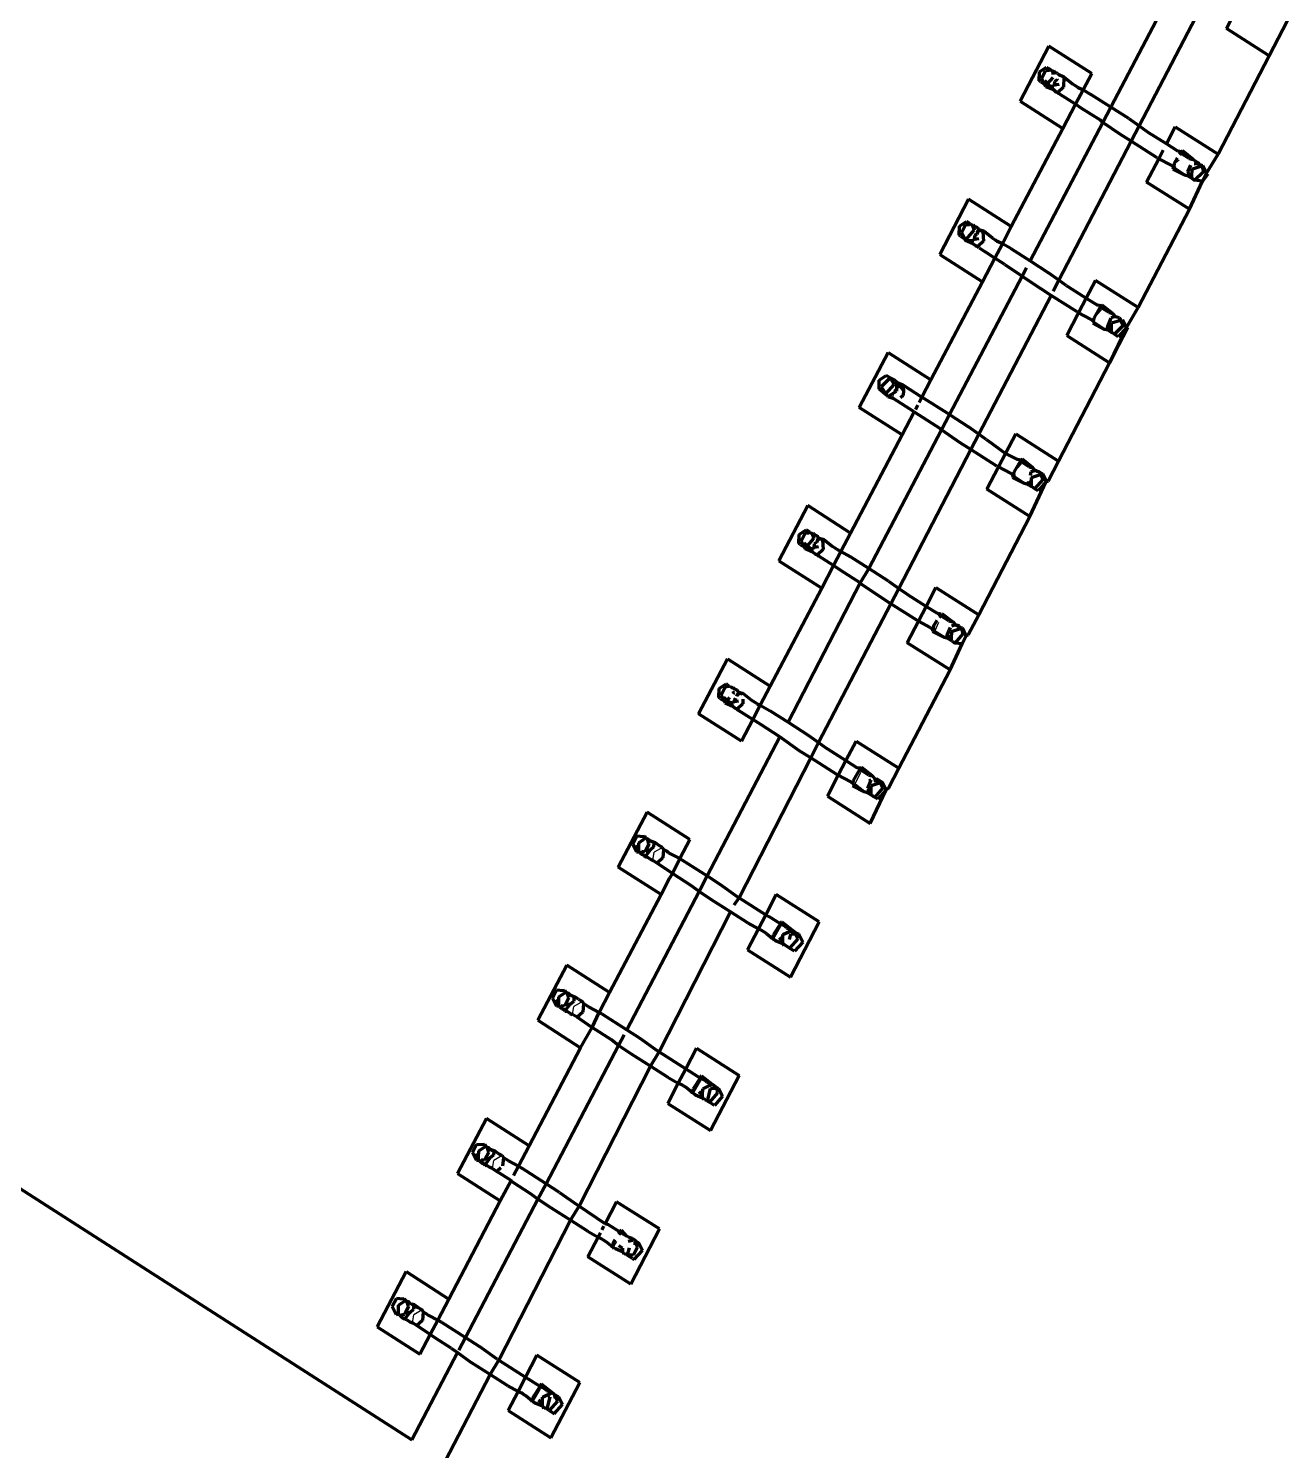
# Model space of a CAD drawing. Header units: millimetres. Extents: x 4307 to 31003, y 2809 to 20009.
# Drawn here: x 16681.86 to 16719.33, y 13578.3 to 13620.63 of the extents above; entities that cross this region are included whole.
import ezdxf

# ---------------------------------------------------------------- set-up
doc = ezdxf.new("R2010")
doc.units = ezdxf.units.MM
doc.layers.add('ProfileEdges', color=7, linetype='Continuous')

msp = doc.modelspace()

# ---------------------------------------------------------------- linework, layer by layer
for p, q in [((16712.364, 13618.814), (16712.368, 13618.84)), ((16712.368, 13618.84), (16712.372, 13618.911)), ((16712.516, 13619.122), (16712.473, 13619.104)), ((16715.955, 13616.602), (16716.106, 13616.724)), ((16716.172, 13616.855), (16716.123, 13616.892)), ((16715.959, 13616.47), (16715.92, 13616.446)), ((16710.242, 13614.596), (16710.111, 13614.559)), ((16710.27, 13614.611), (16710.242, 13614.596)), ((16709.98, 13614.225), (16709.988, 13614.321)), ((16713.571, 13612.013), (16713.782, 13612.24)), ((16713.761, 13612.342), (16713.8, 13612.317)), ((16713.8, 13612.317), (16713.782, 13612.24)), ((16707.694, 13609.912), (16707.633, 13609.878)), ((16707.823, 13609.952), (16707.694, 13609.912)), ((16707.885, 13610.022), (16707.823, 13609.952)), ((16707.588, 13609.624), (16707.617, 13609.786)), ((16707.617, 13609.786), (16707.633, 13609.878)), ((16711.186, 13607.424), (16711.397, 13607.651)), ((16711.377, 13607.753), (16711.416, 13607.728)), ((16711.416, 13607.728), (16711.397, 13607.651)), ((16711.152, 13607.267), (16711.191, 13607.292)), ((16705.474, 13605.417), (16705.343, 13605.38)), ((16705.501, 13605.433), (16705.474, 13605.417)), ((16705.211, 13605.047), (16705.215, 13605.072)), ((16705.215, 13605.072), (16705.219, 13605.143)), ((16708.97, 13603.125), (16709.019, 13603.087)), ((16708.767, 13602.678), (16708.807, 13602.703)), ((16708.807, 13602.703), (16708.843, 13602.712)), ((16708.843, 13602.712), (16708.953, 13602.957)), ((16702.853, 13600.588), (16702.865, 13600.699)), ((16703.117, 13600.844), (16702.979, 13600.765)), ((16702.827, 13600.458), (16702.831, 13600.483)), ((16702.831, 13600.483), (16702.835, 13600.554)), ((16706.459, 13598.123), (16706.629, 13598.473)), ((16706.608, 13598.574), (16706.647, 13598.55)), ((16706.647, 13598.55), (16706.629, 13598.473)), ((16700.442, 13595.868), (16700.48, 13596.11)), ((16700.732, 13596.255), (16700.48, 13596.11)), ((16704.038, 13593.524), (16704.245, 13593.884)), ((16704.241, 13593.975), (16704.245, 13593.884)), ((16698.058, 13591.279), (16698.096, 13591.521)), ((16698.348, 13591.665), (16698.096, 13591.521)), ((16701.654, 13588.935), (16701.86, 13589.295)), ((16701.857, 13589.386), (16701.86, 13589.295)), ((16695.964, 13587.076), (16695.712, 13586.932)), ((16695.674, 13586.69), (16695.712, 13586.932)), ((16699.269, 13584.346), (16699.37, 13584.521)), ((16699.473, 13584.797), (16699.476, 13584.705)), ((16693.58, 13582.487), (16693.328, 13582.342)), ((16693.29, 13582.101), (16693.328, 13582.342)), ((16696.885, 13579.757), (16697.092, 13580.116)), ((16697.092, 13580.116), (16697.088, 13580.208))]:
    msp.add_line(p, q)
at = {"layer": 'ProfileEdges', "lineweight": 211}
for p, q in [((16716.233, 13622.415), (16714.072, 13618.293)), ((16714.917, 13617.732), (16717.064, 13621.865)), ((16717.884, 13621.346), (16717.514, 13620.632)), ((16627.874, 13620.57), (16693.268, 13578.614)), ((16718.789, 13619.822), (16717.514, 13620.632)), ((16718.789, 13619.822), (16719.334, 13620.871)), ((16712.233, 13620.111), (16711.373, 13618.47)), ((16713.505, 13619.295), (16712.233, 13620.111)), ((16717.268, 13616.895), (16718.789, 13619.822)), ((16711.947, 13619.071), (16711.953, 13619.339)), ((16711.953, 13619.339), (16712.161, 13619.479)), ((16712.012, 13619.141), (16712.135, 13619.377)), ((16712.249, 13619.379), (16712.135, 13619.377)), ((16712.161, 13619.479), (16712.203, 13619.456)), ((16712.275, 13619.408), (16712.203, 13619.456)), ((16712.275, 13619.408), (16712.249, 13619.379)), ((16712.275, 13619.408), (16712.338, 13619.361)), ((16712.376, 13619.381), (16712.338, 13619.361)), ((16712.404, 13619.327), (16712.338, 13619.361)), ((16712.338, 13619.361), (16712.35, 13619.266)), ((16712.404, 13619.327), (16712.376, 13619.381)), ((16712.404, 13619.327), (16712.456, 13619.309)), ((16712.478, 13619.289), (16712.456, 13619.309)), ((16712.478, 13619.289), (16712.525, 13619.265)), ((16712.525, 13619.265), (16712.654, 13619.201)), ((16712.677, 13619.186), (16712.654, 13619.201)), ((16713.247, 13618.803), (16713.505, 13619.295)), ((16711.987, 13619.041), (16711.947, 13619.071)), ((16711.987, 13619.041), (16712.096, 13618.975)), ((16712.012, 13619.141), (16712.096, 13618.975)), ((16712.096, 13618.975), (16712.13, 13618.908)), ((16712.096, 13618.975), (16712.15, 13618.94)), ((16712.097, 13619.085), (16712.193, 13618.988)), ((16712.13, 13618.908), (16712.254, 13618.926)), ((16712.13, 13618.908), (16712.364, 13618.814)), ((16712.15, 13618.94), (16712.193, 13618.988)), ((16712.193, 13618.988), (16712.36, 13619.177)), ((16712.193, 13618.988), (16712.254, 13618.926)), ((16712.254, 13618.926), (16712.364, 13618.814)), ((16712.254, 13618.926), (16712.372, 13618.911)), ((16712.364, 13618.814), (16712.433, 13618.759)), ((16712.39, 13618.945), (16712.372, 13618.911)), ((16712.402, 13619.056), (16712.39, 13618.945)), ((16712.533, 13618.965), (16712.39, 13618.945)), ((16712.473, 13619.104), (16712.402, 13619.056)), ((16712.665, 13618.887), (16712.496, 13618.73)), ((16712.677, 13619.186), (16712.665, 13618.887)), ((16712.933, 13618.979), (16712.677, 13619.186)), ((16713.025, 13618.927), (16712.933, 13618.979)), ((16713.082, 13618.885), (16713.025, 13618.927)), ((16713.025, 13618.379), (16713.247, 13618.803)), ((16713.082, 13618.885), (16713.247, 13618.803)), ((16713.247, 13618.803), (16713.479, 13618.672)), ((16711.373, 13618.47), (16712.645, 13617.654)), ((16712.433, 13618.759), (16712.496, 13618.73)), ((16712.537, 13618.687), (16712.496, 13618.73)), ((16713.025, 13618.379), (16712.537, 13618.687)), ((16712.645, 13617.654), (16713.025, 13618.379)), ((16713.195, 13618.265), (16713.025, 13618.379)), ((16714.072, 13618.293), (16713.479, 13618.672)), ((16713.765, 13617.901), (16713.195, 13618.265)), ((16714.072, 13618.293), (16713.833, 13617.837)), ((16714.608, 13617.951), (16714.072, 13618.293)), ((16714.608, 13617.951), (16714.917, 13617.732)), ((16711.113, 13614.734), (16712.645, 13617.654)), ((16713.833, 13617.837), (16711.672, 13613.714)), ((16713.833, 13617.837), (16713.765, 13617.901)), ((16714.361, 13617.478), (16713.833, 13617.837)), ((16714.68, 13617.275), (16714.917, 13617.732)), ((16714.917, 13617.732), (16715.133, 13617.575)), ((16715.184, 13617.541), (16715.133, 13617.575)), ((16715.728, 13617.195), (16715.184, 13617.541)), ((16715.993, 13617.705), (16715.728, 13617.195)), ((16715.993, 13617.705), (16717.268, 13616.895)), ((16712.532, 13613.142), (16714.68, 13617.275)), ((16714.68, 13617.275), (16714.361, 13617.478)), ((16715.453, 13616.783), (16714.68, 13617.275)), ((16716.066, 13616.981), (16715.728, 13617.195)), ((16715.5, 13616.756), (16715.139, 13616.061)), ((16715.453, 13616.783), (16715.5, 13616.756)), ((16715.631, 13617.009), (16715.5, 13616.756)), ((16715.5, 13616.756), (16715.852, 13616.571)), ((16715.955, 13616.602), (16716.059, 13616.782)), ((16716.164, 13616.964), (16716.066, 13616.981)), ((16716.123, 13616.892), (16716.164, 13616.964)), ((16716.203, 13616.987), (16716.164, 13616.964)), ((16716.184, 13616.906), (16716.164, 13616.964)), ((16716.408, 13616.764), (16716.184, 13616.906)), ((16716.521, 13616.737), (16716.203, 13616.987)), ((16716.408, 13616.764), (16716.521, 13616.737)), ((16716.635, 13616.653), (16716.521, 13616.737)), ((16716.924, 13616.322), (16717.268, 13616.895)), ((16715.935, 13616.514), (16715.852, 13616.571)), ((16715.935, 13616.514), (16715.92, 13616.446)), ((16715.92, 13616.446), (16716.274, 13616.264)), ((16715.955, 13616.602), (16715.935, 13616.514)), ((16715.959, 13616.47), (16715.935, 13616.514)), ((16715.996, 13616.48), (16715.935, 13616.514)), ((16716.274, 13616.264), (16715.959, 13616.47)), ((16716.376, 13616.238), (16716.274, 13616.264)), ((16716.367, 13616.364), (16716.456, 13616.562)), ((16716.395, 13616.316), (16716.367, 13616.364)), ((16716.376, 13616.238), (16716.395, 13616.316)), ((16716.478, 13616.176), (16716.376, 13616.238)), ((16716.479, 13616.23), (16716.395, 13616.316)), ((16716.482, 13616.447), (16716.479, 13616.23)), ((16716.482, 13616.447), (16716.751, 13616.533)), ((16716.681, 13616.604), (16716.559, 13616.591)), ((16716.569, 13616.121), (16716.828, 13616.38)), ((16716.635, 13616.653), (16716.603, 13616.646)), ((16716.635, 13616.653), (16716.71, 13616.613)), ((16716.71, 13616.613), (16716.681, 13616.604)), ((16716.738, 13616.558), (16716.681, 13616.604)), ((16716.71, 13616.613), (16716.738, 13616.558)), ((16716.738, 13616.558), (16716.81, 13616.552)), ((16716.751, 13616.533), (16716.738, 13616.558)), ((16716.738, 13616.558), (16716.782, 13616.53)), ((16716.81, 13616.552), (16716.751, 13616.533)), ((16716.751, 13616.533), (16716.782, 13616.53)), ((16716.782, 13616.53), (16716.81, 13616.552)), ((16716.782, 13616.53), (16716.828, 13616.38)), ((16716.924, 13616.322), (16716.801, 13616.086)), ((16716.959, 13616.3), (16716.801, 13616.086)), ((16716.924, 13616.322), (16716.81, 13616.552)), ((16716.414, 13615.251), (16715.139, 13616.061)), ((16716.414, 13615.251), (16716.801, 13616.086)), ((16716.479, 13616.23), (16716.478, 13616.176)), ((16716.532, 13616.139), (16716.478, 13616.176)), ((16716.506, 13616.163), (16716.569, 13616.121)), ((16716.532, 13616.139), (16716.569, 13616.121)), ((16716.801, 13616.086), (16716.569, 13616.121)), ((16709.842, 13615.55), (16708.981, 13613.909)), ((16711.113, 13614.734), (16709.842, 13615.55)), ((16714.893, 13612.324), (16716.414, 13615.251)), ((16709.563, 13614.481), (16709.569, 13614.75)), ((16709.569, 13614.75), (16709.776, 13614.89)), ((16709.628, 13614.552), (16709.751, 13614.788)), ((16709.628, 13614.552), (16709.712, 13614.385)), ((16709.865, 13614.79), (16709.751, 13614.788)), ((16709.766, 13614.35), (16710.01, 13614.626)), ((16709.819, 13614.867), (16709.776, 13614.89)), ((16709.891, 13614.819), (16709.819, 13614.867)), ((16709.891, 13614.819), (16709.865, 13614.79)), ((16709.891, 13614.819), (16709.954, 13614.772)), ((16709.992, 13614.792), (16709.954, 13614.772)), ((16709.954, 13614.772), (16710.01, 13614.626)), ((16710.025, 13614.727), (16709.954, 13614.772)), ((16710.025, 13614.727), (16709.992, 13614.792)), ((16710.071, 13614.72), (16710.025, 13614.727)), ((16710.112, 13614.698), (16710.071, 13614.72)), ((16710.111, 13614.559), (16710.083, 13614.504)), ((16710.111, 13614.559), (16710.149, 13614.65)), ((16710.149, 13614.65), (16710.112, 13614.698)), ((16710.149, 13614.65), (16710.27, 13614.611)), ((16710.149, 13614.65), (16710.242, 13614.596)), ((16710.242, 13614.596), (16710.263, 13614.58)), ((16710.27, 13614.611), (16710.263, 13614.58)), ((16710.263, 13614.58), (16710.281, 13614.297)), ((16710.292, 13614.597), (16710.27, 13614.611)), ((16710.549, 13614.39), (16710.292, 13614.597)), ((16711.113, 13614.734), (16710.846, 13614.223)), ((16709.603, 13614.451), (16709.563, 13614.481)), ((16709.603, 13614.451), (16709.712, 13614.385)), ((16709.712, 13614.385), (16709.745, 13614.319)), ((16709.712, 13614.385), (16709.766, 13614.35)), ((16709.745, 13614.319), (16709.988, 13614.321)), ((16709.98, 13614.225), (16709.745, 13614.319)), ((16709.98, 13614.225), (16710.049, 13614.17)), ((16710.005, 13614.355), (16709.988, 13614.321)), ((16710.018, 13614.467), (16710.005, 13614.355)), ((16710.149, 13614.375), (16710.005, 13614.355)), ((16710.083, 13614.504), (16710.018, 13614.467)), ((16710.049, 13614.17), (16710.112, 13614.141)), ((16710.281, 13614.297), (16710.112, 13614.141)), ((16710.152, 13614.098), (16710.112, 13614.141)), ((16710.549, 13614.39), (16710.641, 13614.338)), ((16710.846, 13614.223), (16710.622, 13613.797)), ((16710.641, 13614.338), (16710.698, 13614.296)), ((16710.846, 13614.223), (16710.698, 13614.296)), ((16711.094, 13614.083), (16710.846, 13614.223)), ((16708.981, 13613.909), (16710.253, 13613.093)), ((16710.152, 13614.098), (16710.335, 13613.98)), ((16710.253, 13613.093), (16710.622, 13613.797)), ((16710.622, 13613.797), (16710.335, 13613.98)), ((16710.918, 13613.608), (16710.622, 13613.797)), ((16711.094, 13614.083), (16711.672, 13613.714)), ((16711.672, 13613.714), (16712.224, 13613.362)), ((16710.918, 13613.608), (16711.433, 13613.258)), ((16711.433, 13613.258), (16711.565, 13613.511)), ((16712.532, 13613.142), (16712.224, 13613.362)), ((16710.253, 13613.093), (16708.722, 13610.173)), ((16711.433, 13613.258), (16709.271, 13609.136)), ((16711.433, 13613.258), (16711.977, 13612.889)), ((16712.295, 13612.686), (16711.977, 13612.889)), ((16712.358, 13612.808), (16712.532, 13613.142)), ((16712.749, 13612.986), (16712.532, 13613.142)), ((16712.749, 13612.986), (16712.8, 13612.952)), ((16712.8, 13612.952), (16713.344, 13612.607)), ((16713.618, 13613.134), (16713.344, 13612.607)), ((16714.893, 13612.324), (16713.618, 13613.134)), ((16710.148, 13608.553), (16712.295, 13612.686)), ((16713.069, 13612.194), (16712.295, 13612.686)), ((16713.344, 13612.607), (16713.116, 13612.167)), ((16713.344, 13612.607), (16713.682, 13612.392)), ((16713.116, 13612.167), (16712.764, 13611.49)), ((16713.069, 13612.194), (16713.116, 13612.167)), ((16713.116, 13612.167), (16713.468, 13611.982)), ((16713.571, 13612.013), (16713.551, 13611.924)), ((16713.761, 13612.342), (16713.571, 13612.013)), ((16713.78, 13612.375), (16713.682, 13612.392)), ((16713.78, 13612.375), (16713.761, 13612.342)), ((16713.819, 13612.398), (16713.78, 13612.375)), ((16713.8, 13612.317), (16713.78, 13612.375)), ((16714.024, 13612.175), (16713.8, 13612.317)), ((16714.137, 13612.148), (16713.819, 13612.398)), ((16713.983, 13611.774), (16714.084, 13612.022)), ((16714.024, 13612.175), (16714.137, 13612.148)), ((16714.218, 13612.056), (16714.084, 13612.022)), ((16714.218, 13612.056), (16714.137, 13612.148)), ((16714.218, 13612.056), (16714.257, 13612.053)), ((16714.257, 13612.053), (16714.326, 13612.024)), ((16714.326, 13612.024), (16714.366, 13611.944)), ((16714.539, 13611.732), (16714.893, 13612.324)), ((16713.551, 13611.924), (16713.468, 13611.982)), ((16713.536, 13611.856), (16713.575, 13611.881)), ((16713.536, 13611.856), (16713.89, 13611.675)), ((16713.575, 13611.881), (16713.551, 13611.924)), ((16713.575, 13611.881), (16713.612, 13611.891)), ((16713.575, 13611.881), (16713.89, 13611.675)), ((16713.991, 13611.649), (16713.89, 13611.675)), ((16713.952, 13611.716), (16713.983, 13611.774)), ((16713.952, 13611.716), (16713.991, 13611.649)), ((16713.983, 13611.774), (16714.095, 13611.662)), ((16714.093, 13611.587), (16713.991, 13611.649)), ((16714.539, 13611.732), (16714.039, 13610.679)), ((16714.039, 13610.679), (16714.584, 13611.728)), ((16714.093, 13611.587), (16714.095, 13611.662)), ((16714.122, 13611.574), (16714.093, 13611.587)), ((16714.095, 13611.662), (16714.098, 13611.857)), ((16714.366, 13611.944), (16714.098, 13611.857)), ((16714.185, 13611.532), (16714.122, 13611.574)), ((16714.444, 13611.791), (16714.185, 13611.532)), ((16714.539, 13611.732), (16714.298, 13611.458)), ((16714.366, 13611.944), (16714.426, 13611.963)), ((16714.366, 13611.944), (16714.444, 13611.791)), ((16714.426, 13611.963), (16714.539, 13611.732)), ((16712.764, 13611.49), (16714.039, 13610.679)), ((16714.298, 13611.458), (16714.185, 13611.532)), ((16707.45, 13610.989), (16706.59, 13609.348)), ((16707.45, 13610.989), (16708.722, 13610.173)), ((16712.518, 13607.752), (16714.039, 13610.679)), ((16707.179, 13609.892), (16707.184, 13610.161)), ((16707.218, 13609.862), (16707.179, 13609.892)), ((16707.184, 13610.161), (16707.392, 13610.301)), ((16707.506, 13610.23), (16707.243, 13609.963)), ((16707.243, 13609.963), (16707.382, 13609.761)), ((16707.382, 13609.761), (16707.626, 13610.037)), ((16707.435, 13610.277), (16707.392, 13610.301)), ((16707.506, 13610.23), (16707.435, 13610.277)), ((16707.669, 13610.158), (16707.506, 13610.23)), ((16707.506, 13610.23), (16707.626, 13610.037)), ((16707.675, 13610.12), (16707.669, 13610.158)), ((16707.669, 13610.158), (16707.696, 13610.105)), ((16707.675, 13610.12), (16707.696, 13610.105)), ((16707.694, 13609.912), (16707.693, 13609.833)), ((16707.696, 13610.105), (16707.694, 13609.912)), ((16707.696, 13610.105), (16707.885, 13610.022)), ((16707.805, 13609.976), (16707.696, 13610.105)), ((16707.823, 13609.952), (16707.805, 13609.976)), ((16707.903, 13609.859), (16707.823, 13609.952)), ((16707.885, 13610.022), (16707.903, 13609.859)), ((16707.885, 13610.022), (16708.452, 13609.658)), ((16708.452, 13609.658), (16708.722, 13610.173)), ((16707.218, 13609.862), (16707.382, 13609.761)), ((16707.366, 13609.732), (16707.218, 13609.862)), ((16707.366, 13609.732), (16707.421, 13609.705)), ((16707.382, 13609.761), (16707.421, 13609.705)), ((16707.421, 13609.705), (16707.44, 13609.678)), ((16707.44, 13609.678), (16707.617, 13609.786)), ((16707.44, 13609.678), (16707.588, 13609.624)), ((16708.222, 13609.218), (16707.588, 13609.624)), ((16707.617, 13609.786), (16707.693, 13609.833)), ((16707.897, 13609.708), (16707.818, 13609.635)), ((16707.903, 13609.859), (16707.897, 13609.708)), ((16708.367, 13609.495), (16708.452, 13609.658)), ((16709.271, 13609.136), (16708.452, 13609.658)), ((16707.862, 13608.532), (16706.59, 13609.348)), ((16708.222, 13609.218), (16707.862, 13608.532)), ((16708.222, 13609.218), (16708.996, 13608.723)), ((16708.261, 13609.294), (16708.328, 13609.422)), ((16709.271, 13609.136), (16709.032, 13608.68)), ((16709.271, 13609.136), (16709.839, 13608.773)), ((16709.032, 13608.68), (16706.87, 13604.557)), ((16709.032, 13608.68), (16708.996, 13608.723)), ((16709.593, 13608.3), (16709.032, 13608.68)), ((16710.148, 13608.553), (16709.839, 13608.773)), ((16707.862, 13608.532), (16706.331, 13605.612)), ((16709.911, 13608.097), (16709.593, 13608.3)), ((16709.911, 13608.097), (16710.148, 13608.553)), ((16710.365, 13608.396), (16710.148, 13608.553)), ((16710.365, 13608.396), (16710.415, 13608.363)), ((16710.415, 13608.363), (16710.941, 13607.981)), ((16711.243, 13608.563), (16710.941, 13607.981)), ((16711.243, 13608.563), (16712.518, 13607.752)), ((16707.764, 13603.964), (16709.911, 13608.097)), ((16710.684, 13607.604), (16709.911, 13608.097)), ((16710.732, 13607.578), (16710.941, 13607.981)), ((16710.941, 13607.981), (16711.297, 13607.803)), ((16711.396, 13607.786), (16711.297, 13607.803)), ((16711.396, 13607.786), (16711.377, 13607.753)), ((16711.435, 13607.808), (16711.396, 13607.786)), ((16711.416, 13607.728), (16711.396, 13607.786)), ((16711.752, 13607.558), (16711.435, 13607.808)), ((16710.732, 13607.578), (16710.389, 13606.918)), ((16710.684, 13607.604), (16710.732, 13607.578)), ((16710.732, 13607.578), (16711.084, 13607.393)), ((16711.168, 13607.339), (16711.084, 13607.393)), ((16711.168, 13607.339), (16711.152, 13607.267)), ((16711.186, 13607.424), (16711.168, 13607.339)), ((16711.227, 13607.301), (16711.168, 13607.339)), ((16711.191, 13607.292), (16711.168, 13607.339)), ((16711.377, 13607.753), (16711.186, 13607.424)), ((16711.64, 13607.586), (16711.416, 13607.728)), ((16711.64, 13607.586), (16711.752, 13607.558)), ((16711.699, 13607.433), (16711.672, 13607.323)), ((16711.834, 13607.467), (16711.699, 13607.433)), ((16711.714, 13607.268), (16711.982, 13607.355)), ((16711.834, 13607.467), (16711.752, 13607.558)), ((16711.872, 13607.464), (16711.834, 13607.467)), ((16711.872, 13607.464), (16711.942, 13607.435)), ((16711.907, 13607.434), (16711.872, 13607.464)), ((16711.942, 13607.435), (16711.907, 13607.434)), ((16711.982, 13607.355), (16711.942, 13607.435)), ((16711.942, 13607.435), (16712.041, 13607.374)), ((16711.982, 13607.355), (16712.041, 13607.374)), ((16712.059, 13607.201), (16711.982, 13607.355)), ((16712.041, 13607.374), (16712.155, 13607.143)), ((16712.209, 13607.157), (16712.518, 13607.752)), ((16711.664, 13606.108), (16710.389, 13606.918)), ((16711.152, 13607.267), (16711.505, 13607.086)), ((16711.191, 13607.292), (16711.505, 13607.086)), ((16711.607, 13607.06), (16711.505, 13607.086)), ((16711.607, 13607.06), (16711.568, 13607.127)), ((16711.627, 13607.142), (16711.607, 13607.06)), ((16711.709, 13606.998), (16711.607, 13607.06)), ((16711.627, 13607.142), (16711.71, 13607.063)), ((16711.664, 13606.108), (16712.155, 13607.143)), ((16711.709, 13606.998), (16711.71, 13607.063)), ((16711.737, 13606.985), (16711.709, 13606.998)), ((16711.71, 13607.063), (16711.714, 13607.268)), ((16711.815, 13606.928), (16711.737, 13606.985)), ((16711.815, 13606.928), (16712.059, 13607.201)), ((16711.913, 13606.868), (16711.815, 13606.928)), ((16712.155, 13607.143), (16711.913, 13606.868)), ((16712.155, 13607.143), (16712.209, 13607.157)), ((16705.059, 13606.428), (16704.199, 13604.787)), ((16706.331, 13605.612), (16705.059, 13606.428)), ((16710.143, 13603.181), (16711.664, 13606.108)), ((16704.8, 13605.572), (16705.008, 13605.711)), ((16705.051, 13605.688), (16705.008, 13605.711)), ((16705.122, 13605.641), (16705.051, 13605.688)), ((16704.794, 13605.303), (16704.8, 13605.572)), ((16704.834, 13605.273), (16704.794, 13605.303)), ((16704.834, 13605.273), (16704.95, 13605.203)), ((16704.859, 13605.374), (16704.982, 13605.61)), ((16704.859, 13605.374), (16704.95, 13605.203)), ((16704.944, 13605.317), (16705.045, 13605.226)), ((16705.096, 13605.611), (16704.982, 13605.61)), ((16704.998, 13605.172), (16705.045, 13605.226)), ((16705.045, 13605.226), (16705.241, 13605.448)), ((16705.045, 13605.226), (16705.117, 13605.161)), ((16705.122, 13605.641), (16705.096, 13605.611)), ((16705.122, 13605.641), (16705.185, 13605.593)), ((16705.185, 13605.593), (16705.223, 13605.613)), ((16705.244, 13605.574), (16705.185, 13605.593)), ((16705.185, 13605.593), (16705.241, 13605.448)), ((16705.244, 13605.574), (16705.223, 13605.613)), ((16705.249, 13605.288), (16705.237, 13605.178)), ((16705.244, 13605.574), (16705.343, 13605.519)), ((16705.314, 13605.326), (16705.249, 13605.288)), ((16705.343, 13605.38), (16705.314, 13605.326)), ((16705.38, 13605.471), (16705.343, 13605.519)), ((16705.343, 13605.38), (16705.38, 13605.471)), ((16705.38, 13605.471), (16705.501, 13605.433)), ((16705.38, 13605.471), (16705.474, 13605.417)), ((16705.474, 13605.417), (16705.494, 13605.401)), ((16705.501, 13605.433), (16705.494, 13605.401)), ((16705.494, 13605.401), (16705.513, 13605.119)), ((16705.524, 13605.419), (16705.501, 13605.433)), ((16705.78, 13605.211), (16705.524, 13605.419)), ((16706.331, 13605.612), (16706.043, 13605.063)), ((16704.95, 13605.203), (16704.982, 13605.143)), ((16704.95, 13605.203), (16704.998, 13605.172)), ((16704.982, 13605.143), (16705.117, 13605.161)), ((16705.211, 13605.047), (16704.982, 13605.143)), ((16705.117, 13605.161), (16705.211, 13605.047)), ((16705.117, 13605.161), (16705.219, 13605.143)), ((16705.211, 13605.047), (16705.28, 13604.991)), ((16705.237, 13605.178), (16705.219, 13605.143)), ((16705.38, 13605.197), (16705.237, 13605.178)), ((16705.28, 13604.991), (16705.343, 13604.963)), ((16705.513, 13605.119), (16705.343, 13604.963)), ((16705.343, 13604.963), (16705.384, 13604.92)), ((16705.823, 13604.644), (16705.384, 13604.92)), ((16705.873, 13605.159), (16705.78, 13605.211)), ((16706.043, 13605.063), (16705.823, 13604.644)), ((16705.929, 13605.117), (16705.873, 13605.159)), ((16705.929, 13605.117), (16706.043, 13605.063)), ((16706.043, 13605.063), (16706.326, 13604.905)), ((16706.87, 13604.557), (16706.326, 13604.905)), ((16704.199, 13604.787), (16705.471, 13603.971)), ((16705.471, 13603.971), (16705.823, 13604.644)), ((16706.042, 13604.498), (16705.823, 13604.644)), ((16706.612, 13604.133), (16706.042, 13604.498)), ((16706.87, 13604.557), (16706.612, 13604.133)), ((16707.455, 13604.184), (16706.87, 13604.557)), ((16705.471, 13603.971), (16703.939, 13601.051)), ((16706.612, 13604.133), (16704.47, 13599.978)), ((16706.632, 13604.102), (16706.612, 13604.133)), ((16707.209, 13603.711), (16706.632, 13604.102)), ((16707.455, 13604.184), (16707.764, 13603.964)), ((16707.527, 13603.508), (16707.764, 13603.964)), ((16707.764, 13603.964), (16707.98, 13603.807)), ((16708.868, 13603.991), (16708.576, 13603.428)), ((16708.868, 13603.991), (16710.143, 13603.181)), ((16707.527, 13603.508), (16707.209, 13603.711)), ((16708.031, 13603.773), (16707.98, 13603.807)), ((16708.576, 13603.428), (16708.031, 13603.773)), ((16705.379, 13599.375), (16707.527, 13603.508)), ((16708.3, 13603.015), (16707.527, 13603.508)), ((16708.576, 13603.428), (16708.347, 13602.989)), ((16708.913, 13603.214), (16708.576, 13603.428)), ((16709.011, 13603.196), (16708.913, 13603.214)), ((16708.97, 13603.125), (16709.011, 13603.196)), ((16709.011, 13603.196), (16709.05, 13603.219)), ((16709.031, 13603.139), (16709.011, 13603.196)), ((16709.255, 13602.997), (16709.031, 13603.139)), ((16709.05, 13603.219), (16709.368, 13602.969)), ((16709.834, 13602.586), (16710.143, 13603.181)), ((16708.347, 13602.989), (16708.014, 13602.347)), ((16708.347, 13602.989), (16708.3, 13603.015)), ((16708.699, 13602.803), (16708.347, 13602.989)), ((16708.699, 13602.803), (16708.782, 13602.743)), ((16708.782, 13602.743), (16708.767, 13602.678)), ((16708.802, 13602.835), (16708.782, 13602.743)), ((16708.843, 13602.712), (16708.782, 13602.743)), ((16708.782, 13602.743), (16708.807, 13602.703)), ((16708.802, 13602.835), (16708.906, 13603.015)), ((16708.807, 13602.703), (16709.121, 13602.497)), ((16709.214, 13602.596), (16709.303, 13602.795)), ((16709.255, 13602.997), (16709.368, 13602.969)), ((16709.329, 13602.679), (16709.598, 13602.766)), ((16709.45, 13602.878), (16709.336, 13602.843)), ((16709.368, 13602.969), (16709.45, 13602.878)), ((16709.45, 13602.878), (16709.501, 13602.845)), ((16709.488, 13602.875), (16709.557, 13602.846)), ((16709.501, 13602.845), (16709.557, 13602.846)), ((16709.528, 13602.837), (16709.501, 13602.845)), ((16709.557, 13602.846), (16709.528, 13602.837)), ((16709.585, 13602.79), (16709.528, 13602.837)), ((16709.557, 13602.846), (16709.585, 13602.79)), ((16709.585, 13602.79), (16709.657, 13602.785)), ((16709.598, 13602.766), (16709.585, 13602.79)), ((16709.585, 13602.79), (16709.629, 13602.762)), ((16709.657, 13602.785), (16709.598, 13602.766)), ((16709.598, 13602.766), (16709.629, 13602.762)), ((16709.629, 13602.762), (16709.657, 13602.785)), ((16709.629, 13602.762), (16709.675, 13602.612)), ((16709.771, 13602.554), (16709.657, 13602.785)), ((16709.289, 13601.537), (16708.014, 13602.347)), ((16708.767, 13602.678), (16709.121, 13602.497)), ((16709.223, 13602.471), (16709.121, 13602.497)), ((16709.184, 13602.538), (16709.214, 13602.596)), ((16709.184, 13602.538), (16709.223, 13602.471)), ((16709.242, 13602.549), (16709.214, 13602.596)), ((16709.325, 13602.408), (16709.223, 13602.471)), ((16709.326, 13602.463), (16709.242, 13602.549)), ((16709.289, 13601.537), (16709.648, 13602.318)), ((16709.326, 13602.463), (16709.325, 13602.408)), ((16709.353, 13602.396), (16709.325, 13602.408)), ((16709.329, 13602.679), (16709.326, 13602.463)), ((16709.353, 13602.396), (16709.431, 13602.338)), ((16709.675, 13602.612), (16709.431, 13602.338)), ((16709.648, 13602.318), (16709.431, 13602.338)), ((16709.771, 13602.554), (16709.648, 13602.318)), ((16709.834, 13602.586), (16709.771, 13602.554)), ((16702.668, 13601.867), (16701.807, 13600.227)), ((16702.668, 13601.867), (16703.939, 13601.051)), ((16707.768, 13598.61), (16709.289, 13601.537)), ((16702.416, 13600.983), (16702.623, 13601.122)), ((16702.475, 13600.784), (16702.598, 13601.02)), ((16702.694, 13601.042), (16702.598, 13601.02)), ((16702.666, 13601.099), (16702.623, 13601.122)), ((16702.666, 13601.099), (16702.694, 13601.042)), ((16702.738, 13601.051), (16702.694, 13601.042)), ((16702.738, 13601.051), (16702.801, 13601.004)), ((16702.839, 13601.024), (16702.801, 13601.004)), ((16702.859, 13600.985), (16702.801, 13601.004)), ((16702.859, 13600.985), (16702.839, 13601.024)), ((16703.642, 13600.484), (16703.939, 13601.051)), ((16702.41, 13600.714), (16702.416, 13600.983)), ((16702.45, 13600.684), (16702.41, 13600.714)), ((16702.45, 13600.684), (16702.565, 13600.614)), ((16702.475, 13600.784), (16702.565, 13600.614)), ((16702.56, 13600.728), (16702.661, 13600.637)), ((16702.565, 13600.614), (16702.613, 13600.583)), ((16702.597, 13600.554), (16702.565, 13600.614)), ((16702.597, 13600.554), (16702.732, 13600.572)), ((16702.661, 13600.637), (16702.613, 13600.583)), ((16702.73, 13600.715), (16702.661, 13600.637)), ((16702.661, 13600.637), (16702.732, 13600.572)), ((16702.732, 13600.572), (16702.827, 13600.458)), ((16702.732, 13600.572), (16702.835, 13600.554)), ((16702.812, 13600.909), (16702.857, 13600.859)), ((16702.857, 13600.859), (16702.823, 13600.82)), ((16702.853, 13600.588), (16702.835, 13600.554)), ((16702.909, 13600.696), (16702.853, 13600.588)), ((16702.996, 13600.608), (16702.853, 13600.588)), ((16702.859, 13600.985), (16702.959, 13600.93)), ((16702.958, 13600.791), (16702.936, 13600.747)), ((16702.958, 13600.791), (16703.002, 13600.877)), ((16703.002, 13600.877), (16702.959, 13600.93)), ((16703.002, 13600.877), (16703.105, 13600.816)), ((16703.002, 13600.877), (16703.117, 13600.844)), ((16703.14, 13600.829), (16703.117, 13600.844)), ((16703.123, 13600.664), (16703.128, 13600.53)), ((16703.396, 13600.622), (16703.14, 13600.829)), ((16703.488, 13600.57), (16703.396, 13600.622)), ((16703.545, 13600.528), (16703.488, 13600.57)), ((16703.079, 13599.411), (16701.807, 13600.227)), ((16702.597, 13600.554), (16702.827, 13600.458)), ((16702.827, 13600.458), (16702.896, 13600.402)), ((16702.896, 13600.402), (16702.959, 13600.373)), ((16703.128, 13600.53), (16702.959, 13600.373)), ((16702.999, 13600.331), (16702.959, 13600.373)), ((16703.423, 13600.065), (16702.999, 13600.331)), ((16703.423, 13600.065), (16703.642, 13600.484)), ((16703.545, 13600.528), (16703.642, 13600.484)), ((16703.642, 13600.484), (16703.941, 13600.316)), ((16703.941, 13600.316), (16704.47, 13599.978)), ((16703.079, 13599.411), (16703.423, 13600.065)), ((16703.658, 13599.908), (16703.423, 13600.065)), ((16704.228, 13599.544), (16703.658, 13599.908)), ((16704.47, 13599.978), (16705.071, 13599.594)), ((16704.228, 13599.544), (16702.063, 13595.403)), ((16704.824, 13599.121), (16704.228, 13599.544)), ((16705.071, 13599.594), (16705.379, 13599.375)), ((16705.142, 13598.919), (16705.379, 13599.375)), ((16705.379, 13599.375), (16705.596, 13599.218)), ((16706.493, 13599.42), (16706.191, 13598.839)), ((16706.493, 13599.42), (16707.768, 13598.61)), ((16703.017, 13594.752), (16705.142, 13598.919)), ((16705.142, 13598.919), (16704.824, 13599.121)), ((16705.916, 13598.426), (16705.142, 13598.919)), ((16705.596, 13599.218), (16705.647, 13599.184)), ((16705.647, 13599.184), (16706.191, 13598.839)), ((16706.191, 13598.839), (16705.963, 13598.4)), ((16706.191, 13598.839), (16706.529, 13598.625)), ((16706.418, 13598.246), (16706.608, 13598.574)), ((16706.627, 13598.607), (16706.529, 13598.625)), ((16706.608, 13598.574), (16706.627, 13598.607)), ((16706.627, 13598.607), (16706.666, 13598.63)), ((16706.647, 13598.55), (16706.627, 13598.607)), ((16706.871, 13598.408), (16706.647, 13598.55)), ((16706.984, 13598.38), (16706.666, 13598.63)), ((16707.459, 13598.014), (16707.768, 13598.61)), ((16705.963, 13598.4), (16705.639, 13597.776)), ((16705.916, 13598.426), (16705.963, 13598.4)), ((16705.963, 13598.4), (16706.315, 13598.214)), ((16706.398, 13598.157), (16706.315, 13598.214)), ((16706.422, 13598.113), (16706.383, 13598.089)), ((16706.73, 13597.909), (16706.383, 13598.089)), ((16706.398, 13598.157), (16706.418, 13598.246)), ((16706.422, 13598.113), (16706.398, 13598.157)), ((16706.422, 13598.113), (16706.459, 13598.123)), ((16706.459, 13598.123), (16706.73, 13597.909)), ((16706.931, 13598.254), (16706.83, 13598.007)), ((16706.931, 13598.254), (16706.869, 13598.233)), ((16706.871, 13598.408), (16706.984, 13598.38)), ((16706.942, 13597.894), (16706.945, 13598.09)), ((16707.213, 13598.176), (16706.945, 13598.09)), ((16707.065, 13598.289), (16706.984, 13598.38)), ((16707.022, 13598.235), (16707.173, 13598.256)), ((16707.173, 13598.256), (16707.065, 13598.289)), ((16707.093, 13598.307), (16707.173, 13598.256)), ((16707.213, 13598.176), (16707.173, 13598.256)), ((16707.173, 13598.256), (16707.273, 13598.196)), ((16707.213, 13598.176), (16707.273, 13598.196)), ((16707.291, 13598.023), (16707.213, 13598.176)), ((16707.273, 13598.196), (16707.387, 13597.965)), ((16705.639, 13597.776), (16706.914, 13596.965)), ((16706.838, 13597.882), (16706.73, 13597.909)), ((16706.83, 13598.007), (16706.861, 13597.975)), ((16706.861, 13597.975), (16706.838, 13597.882)), ((16706.838, 13597.882), (16706.94, 13597.819)), ((16706.861, 13597.975), (16706.942, 13597.894)), ((16706.914, 13596.965), (16707.387, 13597.965)), ((16706.94, 13597.819), (16706.942, 13597.894)), ((16706.94, 13597.819), (16706.995, 13597.782)), ((16706.995, 13597.782), (16706.969, 13597.807)), ((16706.995, 13597.782), (16707.047, 13597.749)), ((16707.291, 13598.023), (16707.047, 13597.749)), ((16707.145, 13597.69), (16707.047, 13597.749)), ((16707.387, 13597.965), (16707.145, 13597.69)), ((16707.459, 13598.014), (16707.387, 13597.965)), ((16700.276, 13597.306), (16699.416, 13595.666)), ((16701.548, 13596.49), (16700.276, 13597.306)), ((16699.845, 13596.352), (16699.968, 13596.588)), ((16699.845, 13596.352), (16699.963, 13596.119)), ((16700.171, 13596.572), (16699.968, 13596.588)), ((16700.027, 13596.208), (16700.031, 13596.393)), ((16700.031, 13596.393), (16700.239, 13596.533)), ((16700.209, 13596.592), (16700.171, 13596.572)), ((16700.239, 13596.533), (16700.171, 13596.572)), ((16700.239, 13596.533), (16700.209, 13596.592)), ((16700.329, 13596.359), (16700.222, 13596.155)), ((16700.239, 13596.533), (16700.282, 13596.51)), ((16700.311, 13596.5), (16700.282, 13596.51)), ((16700.329, 13596.359), (16700.282, 13596.51)), ((16700.353, 13596.462), (16700.311, 13596.5)), ((16700.353, 13596.462), (16700.424, 13596.424)), ((16700.372, 13596.445), (16700.353, 13596.462)), ((16700.424, 13596.424), (16700.51, 13596.397)), ((16700.48, 13596.38), (16700.424, 13596.424)), ((16700.473, 13596.269), (16700.48, 13596.38)), ((16700.614, 13596.32), (16700.51, 13596.397)), ((16701.548, 13596.49), (16701.248, 13595.919)), ((16699.93, 13596.296), (16700.027, 13596.208)), ((16699.963, 13596.119), (16700.026, 13596.125)), ((16700.026, 13596.125), (16700.027, 13596.208)), ((16700.065, 13596.095), (16700.026, 13596.125)), ((16700.065, 13596.095), (16700.104, 13596.139)), ((16700.065, 13596.095), (16700.127, 13596.038)), ((16700.104, 13596.139), (16700.205, 13596.121)), ((16700.127, 13596.038), (16700.19, 13596.013)), ((16700.19, 13596.013), (16700.213, 13595.964)), ((16700.229, 13595.994), (16700.19, 13596.013)), ((16700.222, 13596.155), (16700.205, 13596.121)), ((16700.213, 13595.964), (16700.266, 13595.97)), ((16700.366, 13596.175), (16700.222, 13596.155)), ((16700.366, 13596.175), (16700.229, 13595.994)), ((16700.37, 13595.898), (16700.266, 13595.97)), ((16700.473, 13596.269), (16700.366, 13596.175)), ((16700.744, 13595.941), (16700.575, 13595.784)), ((16700.732, 13596.255), (16700.614, 13596.32)), ((16700.732, 13596.255), (16700.766, 13596.19)), ((16700.766, 13596.19), (16700.744, 13595.941)), ((16700.858, 13596.138), (16700.766, 13596.19)), ((16700.915, 13596.096), (16700.858, 13596.138)), ((16700.915, 13596.096), (16701.248, 13595.919)), ((16701.248, 13595.919), (16701.028, 13595.476)), ((16701.248, 13595.919), (16701.312, 13595.883)), ((16700.688, 13594.85), (16699.416, 13595.666)), ((16700.442, 13595.868), (16700.37, 13595.898)), ((16700.575, 13595.784), (16700.442, 13595.868)), ((16701.028, 13595.476), (16700.575, 13595.784)), ((16701.312, 13595.883), (16702.063, 13595.403)), ((16700.688, 13594.85), (16700.943, 13595.336)), ((16701.028, 13595.476), (16700.943, 13595.336)), ((16701.598, 13595.112), (16701.028, 13595.476)), ((16701.822, 13594.942), (16701.598, 13595.112)), ((16702.063, 13595.403), (16701.822, 13594.942)), ((16702.063, 13595.403), (16702.441, 13595.162)), ((16702.441, 13595.162), (16702.966, 13594.786)), ((16699.157, 13591.929), (16700.688, 13594.85)), ((16701.822, 13594.942), (16699.668, 13590.821)), ((16702.194, 13594.689), (16701.822, 13594.942)), ((16702.758, 13594.33), (16702.194, 13594.689)), ((16702.87, 13594.545), (16703.017, 13594.752)), ((16702.966, 13594.786), (16703.017, 13594.752)), ((16703.017, 13594.752), (16703.807, 13594.25)), ((16704.118, 13594.849), (16703.807, 13594.25)), ((16705.393, 13594.038), (16704.118, 13594.849)), ((16700.633, 13590.163), (16702.758, 13594.33)), ((16703.286, 13593.994), (16702.758, 13594.33)), ((16703.807, 13594.25), (16703.587, 13593.826)), ((16703.807, 13594.25), (16703.899, 13594.192)), ((16703.587, 13593.826), (16703.264, 13593.204)), ((16703.286, 13593.994), (16703.587, 13593.826)), ((16703.587, 13593.826), (16703.685, 13593.782)), ((16704.241, 13593.975), (16703.899, 13594.192)), ((16704.241, 13593.975), (16704.034, 13593.656)), ((16704.243, 13594.018), (16704.241, 13593.975)), ((16704.241, 13593.975), (16704.347, 13593.93)), ((16704.282, 13594.041), (16704.243, 13594.018)), ((16704.282, 13594.041), (16704.599, 13593.791)), ((16704.435, 13593.856), (16704.347, 13593.93)), ((16704.435, 13593.856), (16704.599, 13593.791)), ((16704.539, 13592.394), (16705.393, 13594.038)), ((16703.748, 13593.736), (16703.685, 13593.782)), ((16703.829, 13593.691), (16703.748, 13593.736)), ((16703.829, 13593.691), (16704.009, 13593.544)), ((16704.009, 13593.544), (16703.999, 13593.5)), ((16703.999, 13593.5), (16704.038, 13593.524)), ((16704.038, 13593.524), (16704.034, 13593.656)), ((16704.1, 13593.476), (16704.038, 13593.524)), ((16704.31, 13593.387), (16704.1, 13593.476)), ((16704.2, 13593.575), (16704.312, 13593.462)), ((16704.31, 13593.387), (16704.312, 13593.462)), ((16704.352, 13593.318), (16704.31, 13593.387)), ((16704.31, 13593.387), (16704.339, 13593.374)), ((16704.312, 13593.462), (16704.315, 13593.657)), ((16704.315, 13593.657), (16704.599, 13593.791)), ((16704.387, 13593.343), (16704.339, 13593.374)), ((16704.339, 13593.374), (16704.352, 13593.318)), ((16704.509, 13593.512), (16704.547, 13593.665)), ((16704.757, 13593.532), (16704.515, 13593.258)), ((16704.691, 13593.666), (16704.547, 13593.665)), ((16704.599, 13593.791), (16704.643, 13593.763)), ((16704.643, 13593.763), (16704.691, 13593.666)), ((16704.643, 13593.763), (16704.719, 13593.696)), ((16704.906, 13593.434), (16704.662, 13593.16)), ((16704.719, 13593.696), (16704.691, 13593.666)), ((16704.691, 13593.666), (16704.757, 13593.532)), ((16704.719, 13593.696), (16704.789, 13593.667)), ((16704.789, 13593.667), (16704.906, 13593.434)), ((16703.264, 13593.204), (16704.539, 13592.394)), ((16704.387, 13593.343), (16704.352, 13593.318)), ((16704.515, 13593.258), (16704.387, 13593.343)), ((16704.662, 13593.16), (16704.515, 13593.258)), ((16697.885, 13592.745), (16697.025, 13591.105)), ((16699.157, 13591.929), (16697.885, 13592.745)), ((16697.46, 13591.763), (16697.583, 13591.999)), ((16697.46, 13591.763), (16697.578, 13591.53)), ((16697.545, 13591.707), (16697.643, 13591.618)), ((16697.787, 13591.983), (16697.583, 13591.999)), ((16697.643, 13591.618), (16697.647, 13591.804)), ((16697.647, 13591.804), (16697.855, 13591.944)), ((16697.825, 13592.003), (16697.787, 13591.983)), ((16697.855, 13591.944), (16697.787, 13591.983)), ((16697.855, 13591.944), (16697.825, 13592.003)), ((16697.944, 13591.77), (16697.838, 13591.566)), ((16697.898, 13591.921), (16697.855, 13591.944)), ((16697.898, 13591.921), (16697.928, 13591.91)), ((16697.944, 13591.77), (16697.898, 13591.921)), ((16697.969, 13591.873), (16697.928, 13591.91)), ((16697.969, 13591.873), (16698.04, 13591.834)), ((16697.981, 13591.586), (16698.089, 13591.68)), ((16698.04, 13591.834), (16698.125, 13591.808)), ((16698.04, 13591.834), (16698.095, 13591.791)), ((16698.095, 13591.791), (16698.089, 13591.68)), ((16698.229, 13591.73), (16698.125, 13591.808)), ((16698.229, 13591.73), (16698.348, 13591.665)), ((16699.157, 13591.929), (16698.847, 13591.339)), ((16697.578, 13591.53), (16697.641, 13591.535)), ((16697.641, 13591.535), (16697.643, 13591.618)), ((16697.681, 13591.505), (16697.641, 13591.535)), ((16697.681, 13591.505), (16697.719, 13591.55)), ((16697.681, 13591.505), (16697.742, 13591.449)), ((16697.719, 13591.55), (16697.82, 13591.532)), ((16697.742, 13591.449), (16697.805, 13591.424)), ((16697.805, 13591.424), (16697.829, 13591.375)), ((16697.845, 13591.404), (16697.805, 13591.424)), ((16697.838, 13591.566), (16697.82, 13591.532)), ((16697.829, 13591.375), (16697.882, 13591.381)), ((16697.981, 13591.586), (16697.838, 13591.566)), ((16697.845, 13591.404), (16697.981, 13591.586)), ((16697.985, 13591.309), (16697.882, 13591.381)), ((16697.985, 13591.309), (16698.058, 13591.279)), ((16698.19, 13591.195), (16698.058, 13591.279)), ((16698.36, 13591.351), (16698.19, 13591.195)), ((16698.348, 13591.665), (16698.381, 13591.601)), ((16698.381, 13591.601), (16698.36, 13591.351)), ((16698.474, 13591.549), (16698.381, 13591.601)), ((16698.53, 13591.507), (16698.474, 13591.549)), ((16698.53, 13591.507), (16698.847, 13591.339)), ((16698.644, 13590.887), (16698.847, 13591.339)), ((16698.847, 13591.339), (16698.927, 13591.294)), ((16698.927, 13591.294), (16699.668, 13590.821)), ((16697.025, 13591.105), (16698.297, 13590.289)), ((16698.619, 13590.903), (16698.19, 13591.195)), ((16698.297, 13590.289), (16698.644, 13590.887)), ((16698.644, 13590.887), (16698.619, 13590.903)), ((16699.214, 13590.523), (16698.644, 13590.887)), ((16699.427, 13590.36), (16699.214, 13590.523)), ((16699.593, 13590.677), (16699.427, 13590.36)), ((16699.668, 13590.821), (16700.056, 13590.573)), ((16700.056, 13590.573), (16700.582, 13590.196)), ((16698.297, 13590.289), (16696.766, 13587.368)), ((16699.427, 13590.36), (16697.268, 13586.242)), ((16699.81, 13590.1), (16699.427, 13590.36)), ((16700.374, 13589.741), (16699.81, 13590.1)), ((16700.374, 13589.741), (16700.633, 13590.163)), ((16700.582, 13590.196), (16700.633, 13590.163)), ((16700.633, 13590.163), (16701.423, 13589.661)), ((16701.743, 13590.278), (16701.423, 13589.661)), ((16701.743, 13590.278), (16703.018, 13589.467)), ((16698.248, 13585.574), (16700.374, 13589.741)), ((16700.901, 13589.405), (16700.374, 13589.741)), ((16701.423, 13589.661), (16701.202, 13589.237)), ((16701.423, 13589.661), (16701.515, 13589.603)), ((16701.857, 13589.386), (16701.515, 13589.603)), ((16701.202, 13589.237), (16700.889, 13588.633)), ((16700.901, 13589.405), (16701.202, 13589.237)), ((16701.202, 13589.237), (16701.301, 13589.193)), ((16701.364, 13589.146), (16701.301, 13589.193)), ((16701.444, 13589.101), (16701.364, 13589.146)), ((16701.857, 13589.386), (16701.649, 13589.067)), ((16701.858, 13589.429), (16701.857, 13589.386)), ((16701.857, 13589.386), (16701.963, 13589.34)), ((16701.858, 13589.429), (16701.897, 13589.452)), ((16701.897, 13589.452), (16702.215, 13589.202)), ((16702.215, 13589.202), (16701.931, 13589.068)), ((16702.051, 13589.267), (16701.963, 13589.34)), ((16702.051, 13589.267), (16702.215, 13589.202)), ((16702.164, 13587.823), (16703.018, 13589.467)), ((16702.215, 13589.202), (16702.258, 13589.174)), ((16702.258, 13589.174), (16702.335, 13589.107)), ((16701.444, 13589.101), (16701.624, 13588.955)), ((16701.624, 13588.955), (16701.615, 13588.91)), ((16701.654, 13588.935), (16701.615, 13588.91)), ((16701.649, 13589.067), (16701.624, 13588.955)), ((16701.654, 13588.935), (16701.716, 13588.887)), ((16701.716, 13588.887), (16701.926, 13588.798)), ((16701.815, 13588.985), (16701.927, 13588.873)), ((16701.926, 13588.798), (16701.927, 13588.873)), ((16701.926, 13588.798), (16701.954, 13588.785)), ((16701.927, 13588.873), (16701.931, 13589.068)), ((16701.968, 13588.729), (16701.954, 13588.785)), ((16702.018, 13588.743), (16701.968, 13588.729)), ((16702.07, 13588.703), (16702.018, 13588.743)), ((16702.031, 13588.771), (16702.07, 13588.703)), ((16702.07, 13588.703), (16702.162, 13589.076)), ((16702.372, 13588.943), (16702.13, 13588.669)), ((16702.306, 13589.077), (16702.162, 13589.076)), ((16702.522, 13588.845), (16702.278, 13588.571)), ((16702.335, 13589.107), (16702.306, 13589.077)), ((16702.335, 13589.107), (16702.404, 13589.078)), ((16702.335, 13589.107), (16702.372, 13588.943)), ((16702.404, 13589.078), (16702.522, 13588.845)), ((16700.889, 13588.633), (16702.164, 13587.823)), ((16702.13, 13588.669), (16702.07, 13588.703)), ((16702.278, 13588.571), (16702.13, 13588.669)), ((16695.494, 13588.185), (16694.633, 13586.544)), ((16696.766, 13587.368), (16695.494, 13588.185)), ((16695.076, 13587.174), (16695.199, 13587.41)), ((16695.076, 13587.174), (16695.194, 13586.941)), ((16695.161, 13587.118), (16695.259, 13587.029)), ((16695.403, 13587.394), (16695.199, 13587.41)), ((16695.257, 13586.946), (16695.259, 13587.029)), ((16695.259, 13587.029), (16695.263, 13587.215)), ((16695.263, 13587.215), (16695.471, 13587.355)), ((16695.441, 13587.414), (16695.403, 13587.394)), ((16695.471, 13587.355), (16695.403, 13587.394)), ((16695.471, 13587.355), (16695.441, 13587.414)), ((16695.56, 13587.18), (16695.454, 13586.977)), ((16695.513, 13587.331), (16695.471, 13587.355)), ((16695.513, 13587.331), (16695.543, 13587.321)), ((16695.56, 13587.18), (16695.513, 13587.331)), ((16695.585, 13587.284), (16695.543, 13587.321)), ((16695.585, 13587.284), (16695.655, 13587.245)), ((16695.603, 13587.266), (16695.585, 13587.284)), ((16695.704, 13587.091), (16695.597, 13586.997)), ((16695.655, 13587.245), (16695.741, 13587.219)), ((16695.655, 13587.245), (16695.711, 13587.202)), ((16695.711, 13587.202), (16695.704, 13587.091)), ((16695.845, 13587.141), (16695.741, 13587.219)), ((16695.964, 13587.076), (16695.845, 13587.141)), ((16695.964, 13587.076), (16695.997, 13587.011)), ((16696.446, 13586.759), (16696.766, 13587.368)), ((16695.194, 13586.941), (16695.257, 13586.946)), ((16695.297, 13586.916), (16695.257, 13586.946)), ((16695.297, 13586.916), (16695.335, 13586.96)), ((16695.297, 13586.916), (16695.358, 13586.86)), ((16695.335, 13586.96), (16695.436, 13586.943)), ((16695.358, 13586.86), (16695.421, 13586.835)), ((16695.421, 13586.835), (16695.444, 13586.786)), ((16695.46, 13586.815), (16695.421, 13586.835)), ((16695.454, 13586.977), (16695.436, 13586.943)), ((16695.444, 13586.786), (16695.497, 13586.791)), ((16695.597, 13586.997), (16695.454, 13586.977)), ((16695.597, 13586.997), (16695.46, 13586.815)), ((16695.497, 13586.791), (16695.601, 13586.72)), ((16695.674, 13586.69), (16695.601, 13586.72)), ((16695.674, 13586.69), (16695.806, 13586.606)), ((16695.926, 13586.716), (16695.806, 13586.606)), ((16696.226, 13586.34), (16695.806, 13586.606)), ((16695.997, 13587.011), (16695.975, 13586.762)), ((16696.09, 13586.959), (16695.997, 13587.011)), ((16696.146, 13586.917), (16696.09, 13586.959)), ((16696.146, 13586.917), (16696.446, 13586.759)), ((16696.3, 13586.481), (16696.446, 13586.759)), ((16696.446, 13586.759), (16696.543, 13586.705)), ((16697.268, 13586.242), (16696.543, 13586.705)), ((16694.633, 13586.544), (16695.905, 13585.728)), ((16696.226, 13586.34), (16695.905, 13585.728)), ((16696.259, 13586.298), (16696.226, 13586.34)), ((16696.829, 13585.934), (16696.259, 13586.298)), ((16697.268, 13586.242), (16697.026, 13585.782)), ((16697.672, 13585.984), (16697.268, 13586.242)), ((16697.026, 13585.782), (16694.867, 13581.663)), ((16697.026, 13585.782), (16696.829, 13585.934)), ((16697.426, 13585.511), (16697.026, 13585.782)), ((16697.672, 13585.984), (16698.198, 13585.607)), ((16695.905, 13585.728), (16694.374, 13582.808)), ((16697.99, 13585.151), (16697.426, 13585.511)), ((16697.99, 13585.151), (16698.248, 13585.574)), ((16698.248, 13585.574), (16698.198, 13585.607)), ((16699.026, 13585.048), (16698.248, 13585.574)), ((16699.026, 13585.048), (16699.368, 13585.706)), ((16700.643, 13584.896), (16699.368, 13585.706)), ((16695.864, 13580.984), (16697.99, 13585.151)), ((16698.517, 13584.815), (16697.99, 13585.151)), ((16698.991, 13584.981), (16698.932, 13584.866)), ((16699.13, 13585.014), (16699.026, 13585.048)), ((16699.473, 13584.797), (16699.13, 13585.014)), ((16698.818, 13584.647), (16698.514, 13584.062)), ((16698.517, 13584.815), (16698.818, 13584.647)), ((16698.884, 13584.774), (16698.818, 13584.647)), ((16698.818, 13584.647), (16698.917, 13584.604)), ((16698.98, 13584.557), (16698.917, 13584.604)), ((16699.06, 13584.512), (16698.98, 13584.557)), ((16699.24, 13584.365), (16699.06, 13584.512)), ((16699.265, 13584.478), (16699.24, 13584.365)), ((16699.265, 13584.478), (16699.322, 13584.576)), ((16699.42, 13584.746), (16699.473, 13584.797)), ((16699.473, 13584.797), (16699.474, 13584.84)), ((16699.473, 13584.797), (16699.667, 13584.678)), ((16699.474, 13584.84), (16699.513, 13584.862)), ((16699.667, 13584.678), (16699.513, 13584.862)), ((16699.745, 13584.637), (16699.667, 13584.678)), ((16699.707, 13584.531), (16699.846, 13584.562)), ((16699.831, 13584.612), (16699.745, 13584.637)), ((16699.789, 13583.251), (16700.643, 13584.896)), ((16699.846, 13584.562), (16699.831, 13584.612)), ((16699.874, 13584.585), (16699.831, 13584.612)), ((16699.846, 13584.562), (16699.874, 13584.585)), ((16699.945, 13584.528), (16699.874, 13584.585)), ((16699.928, 13584.475), (16699.945, 13584.528)), ((16699.928, 13584.475), (16700.02, 13584.489)), ((16699.945, 13584.528), (16700.02, 13584.489)), ((16700.138, 13584.255), (16700.02, 13584.489)), ((16699.789, 13583.251), (16698.514, 13584.062)), ((16699.24, 13584.365), (16699.23, 13584.321)), ((16699.23, 13584.321), (16699.269, 13584.346)), ((16699.332, 13584.298), (16699.269, 13584.346)), ((16699.542, 13584.208), (16699.332, 13584.298)), ((16699.544, 13584.322), (16699.431, 13584.396)), ((16699.544, 13584.322), (16699.542, 13584.208)), ((16699.542, 13584.208), (16699.584, 13584.14)), ((16699.57, 13584.196), (16699.584, 13584.14)), ((16699.634, 13584.154), (16699.584, 13584.14)), ((16699.685, 13584.114), (16699.634, 13584.154)), ((16699.74, 13584.334), (16699.685, 13584.114)), ((16699.865, 13584.119), (16699.685, 13584.114)), ((16699.842, 13584.014), (16699.685, 13584.114)), ((16699.988, 13584.354), (16699.865, 13584.119)), ((16699.869, 13584.467), (16699.928, 13584.475)), ((16699.894, 13583.982), (16700.138, 13584.255)), ((16699.988, 13584.354), (16699.928, 13584.475)), ((16699.842, 13584.014), (16699.894, 13583.982)), ((16693.102, 13583.624), (16692.242, 13581.983)), ((16693.102, 13583.624), (16694.374, 13582.808)), ((16692.692, 13582.585), (16692.815, 13582.821)), ((16693.018, 13582.804), (16692.815, 13582.821)), ((16693.056, 13582.824), (16693.018, 13582.804)), ((16693.086, 13582.765), (16693.018, 13582.804)), ((16693.086, 13582.765), (16693.056, 13582.824)), ((16694.045, 13582.18), (16694.374, 13582.808)), ((16692.692, 13582.585), (16692.81, 13582.351)), ((16692.873, 13582.357), (16692.879, 13582.626)), ((16692.879, 13582.626), (16693.086, 13582.765)), ((16693.07, 13582.388), (16693.052, 13582.354)), ((16693.176, 13582.591), (16693.07, 13582.388)), ((16693.213, 13582.408), (16693.07, 13582.388)), ((16693.076, 13582.226), (16693.213, 13582.408)), ((16693.129, 13582.742), (16693.086, 13582.765)), ((16693.176, 13582.591), (16693.129, 13582.742)), ((16693.129, 13582.742), (16693.16, 13582.731)), ((16693.201, 13582.695), (16693.16, 13582.731)), ((16693.201, 13582.695), (16693.271, 13582.656)), ((16693.213, 13582.408), (16693.32, 13582.502)), ((16693.271, 13582.656), (16693.327, 13582.612)), ((16693.357, 13582.63), (16693.271, 13582.656)), ((16693.327, 13582.612), (16693.32, 13582.502)), ((16693.327, 13582.612), (16693.461, 13582.552)), ((16693.461, 13582.552), (16693.357, 13582.63)), ((16693.461, 13582.552), (16693.58, 13582.487)), ((16693.58, 13582.487), (16693.613, 13582.422)), ((16693.613, 13582.422), (16693.591, 13582.173)), ((16693.613, 13582.422), (16693.705, 13582.37)), ((16693.705, 13582.37), (16693.762, 13582.328)), ((16692.242, 13581.983), (16693.514, 13581.167)), ((16692.81, 13582.351), (16692.873, 13582.357)), ((16692.913, 13582.327), (16692.873, 13582.357)), ((16692.913, 13582.327), (16693.052, 13582.354)), ((16692.913, 13582.327), (16692.974, 13582.271)), ((16692.974, 13582.271), (16693, 13582.248)), ((16693, 13582.248), (16693.076, 13582.226)), ((16693.06, 13582.197), (16693, 13582.248)), ((16693.113, 13582.202), (16693.06, 13582.197)), ((16693.113, 13582.202), (16693.217, 13582.131)), ((16693.217, 13582.131), (16693.29, 13582.101)), ((16693.422, 13582.017), (16693.29, 13582.101)), ((16693.591, 13582.173), (16693.422, 13582.017)), ((16693.819, 13581.749), (16693.422, 13582.017)), ((16694.045, 13582.18), (16693.762, 13582.328)), ((16693.819, 13581.749), (16694.045, 13582.18)), ((16694.159, 13582.116), (16694.045, 13582.18)), ((16694.159, 13582.116), (16694.867, 13581.663)), ((16693.514, 13581.167), (16693.819, 13581.749)), ((16693.982, 13581.64), (16693.819, 13581.749)), ((16694.445, 13581.344), (16693.982, 13581.64)), ((16694.867, 13581.663), (16694.669, 13581.286)), ((16694.867, 13581.663), (16695.288, 13581.394)), ((16694.631, 13581.213), (16693.268, 13578.614)), ((16694.445, 13581.344), (16694.631, 13581.213)), ((16694.631, 13581.213), (16695.041, 13580.922)), ((16695.813, 13581.018), (16695.288, 13581.394)), ((16696.993, 13581.135), (16696.654, 13580.483)), ((16698.268, 13580.324), (16696.993, 13581.135)), ((16695.605, 13580.562), (16695.041, 13580.922)), ((16695.605, 13580.562), (16695.864, 13580.984)), ((16695.813, 13581.018), (16695.864, 13580.984)), ((16695.864, 13580.984), (16696.654, 13580.483)), ((16694.263, 13577.979), (16695.605, 13580.562)), ((16696.133, 13580.226), (16695.605, 13580.562)), ((16696.654, 13580.483), (16696.434, 13580.058)), ((16696.654, 13580.483), (16696.746, 13580.425)), ((16697.088, 13580.208), (16696.746, 13580.425)), ((16697.088, 13580.208), (16697.09, 13580.25)), ((16697.129, 13580.273), (16697.09, 13580.25)), ((16697.447, 13580.023), (16697.129, 13580.273)), ((16697.414, 13578.68), (16698.268, 13580.324)), ((16696.133, 13580.226), (16696.434, 13580.058)), ((16696.434, 13580.058), (16696.139, 13579.491)), ((16696.434, 13580.058), (16696.532, 13580.014)), ((16696.595, 13579.968), (16696.532, 13580.014)), ((16696.676, 13579.923), (16696.595, 13579.968)), ((16696.676, 13579.923), (16696.856, 13579.776)), ((16696.881, 13579.889), (16696.856, 13579.776)), ((16696.881, 13579.889), (16697.088, 13580.208)), ((16697.088, 13580.208), (16697.194, 13580.162)), ((16697.159, 13579.694), (16697.162, 13579.89)), ((16697.162, 13579.89), (16697.447, 13580.023)), ((16697.283, 13580.089), (16697.194, 13580.162)), ((16697.283, 13580.089), (16697.447, 13580.023)), ((16697.301, 13579.525), (16697.394, 13579.897)), ((16697.332, 13579.876), (16697.394, 13579.897)), ((16697.447, 13580.023), (16697.49, 13579.996)), ((16697.544, 13579.886), (16697.485, 13579.878)), ((16697.49, 13579.996), (16697.561, 13579.939)), ((16697.561, 13579.939), (16697.544, 13579.886)), ((16697.636, 13579.899), (16697.544, 13579.886)), ((16697.544, 13579.886), (16697.604, 13579.765)), ((16697.561, 13579.939), (16697.636, 13579.899)), ((16697.636, 13579.899), (16697.754, 13579.666)), ((16696.139, 13579.491), (16697.414, 13578.68)), ((16696.856, 13579.776), (16696.846, 13579.732)), ((16696.885, 13579.757), (16696.846, 13579.732)), ((16696.856, 13579.776), (16696.885, 13579.757)), ((16696.885, 13579.757), (16696.947, 13579.709)), ((16697.158, 13579.619), (16696.947, 13579.709)), ((16697.047, 13579.807), (16697.159, 13579.694)), ((16697.158, 13579.619), (16697.159, 13579.694)), ((16697.158, 13579.619), (16697.2, 13579.55)), ((16697.2, 13579.55), (16697.186, 13579.607)), ((16697.249, 13579.565), (16697.2, 13579.55)), ((16697.301, 13579.525), (16697.249, 13579.565)), ((16697.362, 13579.49), (16697.301, 13579.525)), ((16697.604, 13579.765), (16697.362, 13579.49)), ((16697.362, 13579.49), (16697.458, 13579.425)), ((16697.458, 13579.425), (16697.509, 13579.392)), ((16697.509, 13579.392), (16697.754, 13579.666))]:
    msp.add_line(p, q, dxfattribs=at)

doc.saveas('drawing.dxf')
